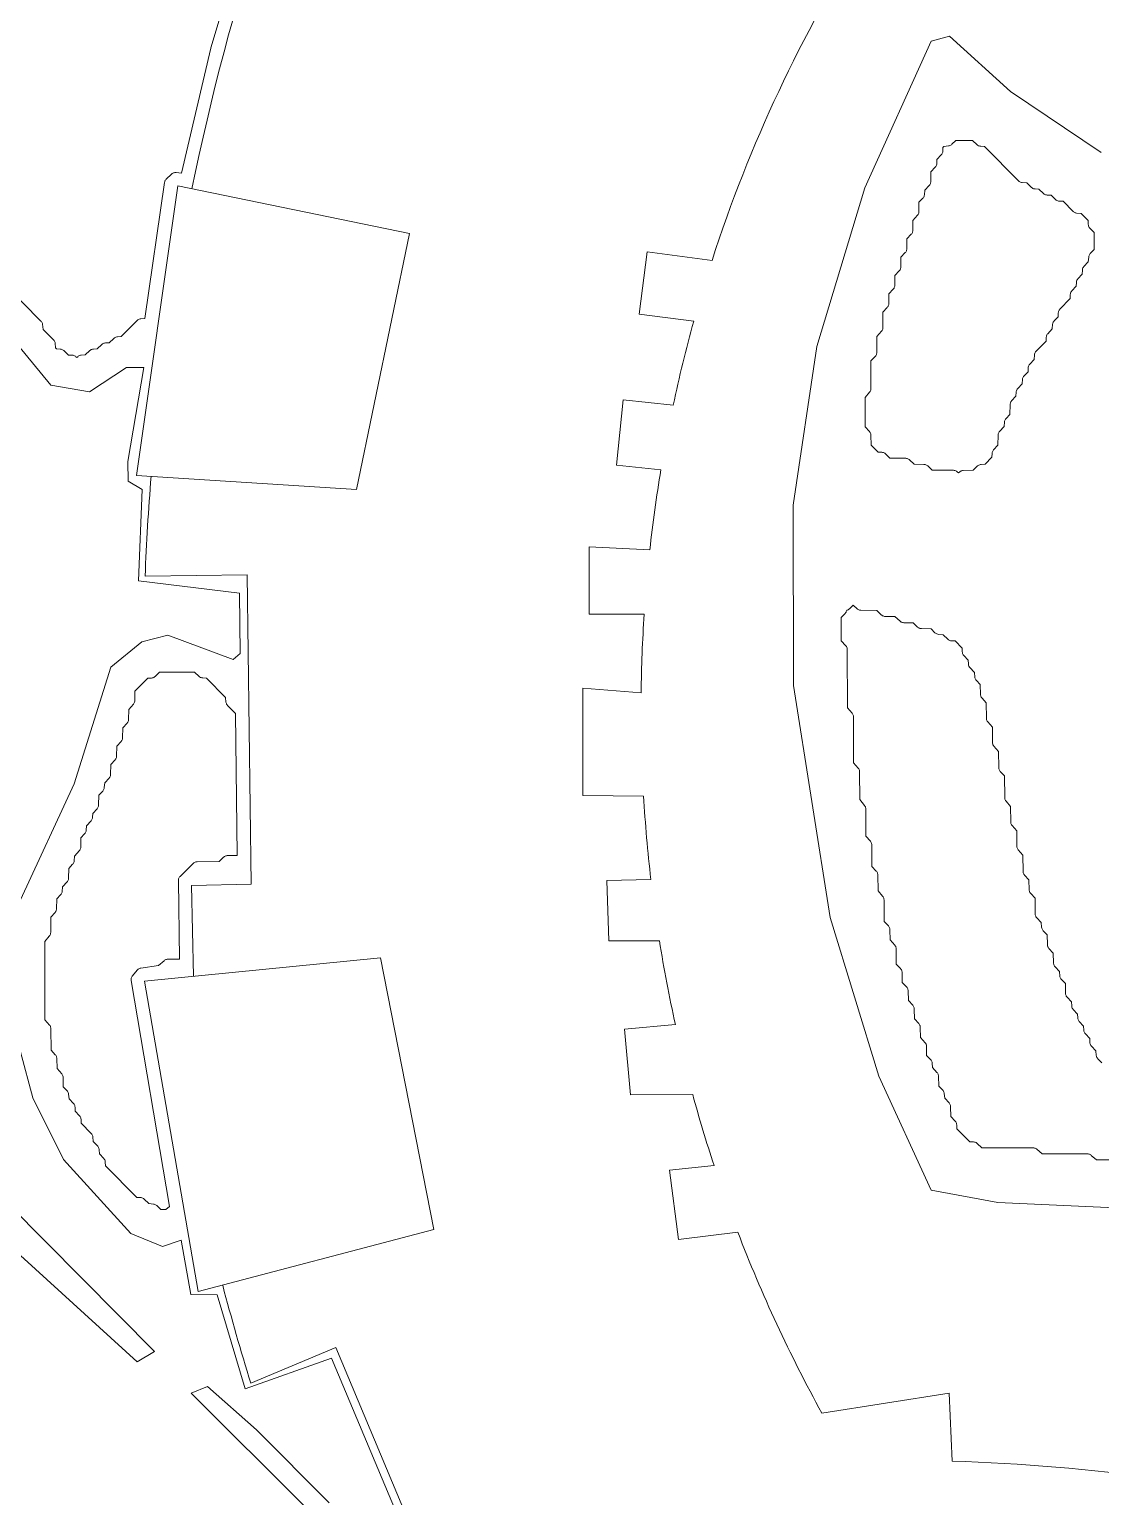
# Model space of a CAD drawing. Header units: inches. Extents: x 36 to 190, y -75 to 56.
# Drawn here: x 99.09 to 103.8, y -6.81 to -0.35 of the extents above; entities that cross this region are included whole.
import ezdxf

# ---------------------------------------------------------------- set-up
doc = ezdxf.new("R2010")
doc.units = ezdxf.units.IN
for name, color, linetype, lineweight in [('01_ORIGINAL_CAD', 7, 'CONTINUOUS', 20), ('02_APPROVED_PDF_OUTLINES', 7, 'CONTINUOUS', 15), ('04_APPROVED_PERIMETER', 7, 'CONTINUOUS', 15)]:
    doc.layers.add(name, color=color, linetype=linetype, lineweight=lineweight)

# ---------------------------------------------------------------- blocks, each defined once
blk = doc.blocks.new('05_SAND_DOLLAR')
at = {"layer": '01_ORIGINAL_CAD'}
for points in [[(44.2832, 37.0838, 0.090917), (40.9305, 45.9685, -0.652582), (40.9305, 49.0108, -0.158741), (45.0035, 48.4251, -0.098355), (47.824, 46.2028), (47.7547, 46.078)], [(47.0869, 44.6297, -0.062406), (47.763, 46.0735), (45.5722, 47.2899, 0.058367), (44.8008, 44.9442, 0.058367)], [(46.9163, 43.9933, -0.01479), (47.0064, 44.3616, -0.01479)], [(44.6214, 43.6801, 0.010358), (44.595, 43.2412)], [(46.8134, 43.3568, -0.013879), (46.8623, 43.7093)], [(46.7752, 42.7279, -0.013523), (46.7886, 43.0744, -0.013523)], [(46.8183, 41.9082, -0.014342), (46.786, 42.2745)], [(46.926, 41.2696, -0.014645), (46.8557, 41.6385)], [(47.0957, 40.6507, -0.012679), (47.002, 40.962)], [(48.1417, 39.35), (48.1299, 39.6486), (47.5702, 39.5607, -0.034306), (47.2, 40.3576, -0.034306)], [(44.936, 40.1239, 0.010564), (45.0593, 39.6928, 0.010564)]]:
    blk.add_lwpolyline(points, format="xyb", dxfattribs=at)
for points in [[(45.7571, 44.7481), (44.7382, 44.9571), (44.5564, 43.6842), (45.5244, 43.6224)], [(45.6289, 41.5624), (44.5925, 41.4607), (44.8281, 40.0955), (45.8647, 40.3685)]]:
    blk.add_lwpolyline(points, close=True, dxfattribs=at)
for points in [[(47.0869, 44.6297), (46.8018, 44.6666), (46.7664, 44.3927), (47.0064, 44.3616)], [(46.9163, 43.9933), (46.6964, 44.0163), (46.6664, 43.7297), (46.8623, 43.7093)], [(46.8134, 43.3568), (46.5462, 43.3706), (46.5462, 43.0744), (46.7886, 43.0744)], [(45.0437, 43.247), (44.595, 43.2412)], [(44.8072, 41.4818), (44.7991, 41.881), (45.0612, 41.8863), (45.0437, 43.247)], [(46.7752, 42.7279), (46.519, 42.7483), (46.519, 42.2768), (46.786, 42.2745)], [(46.8183, 41.9082), (46.6252, 41.9024), (46.6331, 41.6385), (46.8557, 41.6385)], [(46.926, 41.2696), (46.7016, 41.2491), (46.728, 40.9607), (47.002, 40.962)], [(47.0957, 40.6507), (46.8999, 40.6301)], [(46.8999, 40.6301), (46.939, 40.3243), (47.2, 40.3576)], [(46.075, 38.3173), (45.4333, 39.8494), (45.0593, 39.6928)]]:
    blk.add_lwpolyline(points, dxfattribs=at)
blk.add_arc((47.8977, 31.0932), 8.2604, 81.95727, 88.30736, dxfattribs=at)
at = {"layer": '02_APPROVED_PDF_OUTLINES'}
for points in [[(45.0605, 46.1567), (44.8845, 45.5639), (44.8841, 45.5625), (44.7552, 45.0128), (44.7316, 45.0156), (44.7284, 45.0157), (44.7253, 45.0155), (44.7223, 45.0149), (44.7193, 45.0139), (44.7165, 45.0126), (44.7139, 45.0109), (44.7115, 45.0089), (44.688, 44.9867), (44.6857, 44.9842), (44.6838, 44.9815), (44.6822, 44.9785), (44.6811, 44.9754), (44.6804, 44.9721), (44.5944, 44.3742), (44.5759, 44.3726), (44.5725, 44.372), (44.5691, 44.371), (44.566, 44.3695), (44.563, 44.3676), (44.5604, 44.3653), (44.4899, 44.2942), (44.4736, 44.2935), (44.4701, 44.293), (44.4666, 44.2921), (44.4633, 44.2907), (44.4603, 44.2889), (44.4575, 44.2866), (44.4373, 44.2673), (44.4206, 44.2666), (44.417, 44.2662), (44.4136, 44.2652), (44.4103, 44.2638), (44.4072, 44.262), (44.4045, 44.2597), (44.3843, 44.2405), (44.3675, 44.2397), (44.364, 44.2393), (44.3605, 44.2384), (44.3572, 44.237), (44.3542, 44.2351), (44.3514, 44.2328), (44.3312, 44.2136), (44.3145, 44.2128), (44.311, 44.2124), (44.3076, 44.2115), (44.3043, 44.2101), (44.3013, 44.2083), (44.2986, 44.2061), (44.2949, 44.2026), (44.2911, 44.2061), (44.2884, 44.2083), (44.2853, 44.2101), (44.2821, 44.2115), (44.2787, 44.2124), (44.2752, 44.2128), (44.2585, 44.2135), (44.2382, 44.2328), (44.2354, 44.235), (44.2323, 44.2369), (44.229, 44.2383), (44.2256, 44.2392), (44.222, 44.2396), (44.2058, 44.2403), (44.2012, 44.2449), (44.1994, 44.2649), (44.1989, 44.2683), (44.1979, 44.2716), (44.1964, 44.2747), (44.1946, 44.2776), (44.1923, 44.2802), (44.1474, 44.3259), (44.1442, 44.3489), (44.1435, 44.3521), (44.1425, 44.3551), (44.141, 44.358), (44.1393, 44.3606), (44.1372, 44.363), (43.8978, 44.6044)], [(48.9734, 40.6746), (48.7768, 40.6745), (48.754, 40.6947), (48.7516, 40.6965), (48.749, 40.6981), (48.7463, 40.6993), (48.7434, 40.7002), (48.7404, 40.7008), (48.7374, 40.701), (48.5379, 40.7011), (48.515, 40.7213), (48.5127, 40.7232), (48.5101, 40.7248), (48.5073, 40.726), (48.5044, 40.7269), (48.5015, 40.7275), (48.4985, 40.7276), (48.2728, 40.7277), (48.253, 40.7466), (48.2502, 40.7488), (48.2472, 40.7507), (48.2439, 40.7521), (48.2404, 40.753), (48.2369, 40.7534), (48.2206, 40.7541), (48.1632, 40.8119), (48.1625, 40.8287), (48.1621, 40.8322), (48.1612, 40.8356), (48.1598, 40.8389), (48.158, 40.8419), (48.1558, 40.8446), (48.1368, 40.865), (48.1358, 40.9086), (48.1356, 40.9117), (48.1349, 40.9146), (48.134, 40.9175), (48.1326, 40.9202), (48.131, 40.9228), (48.1291, 40.9251), (48.1095, 40.9461), (48.1077, 40.9665), (48.1072, 40.9699), (48.1062, 40.9732), (48.1047, 40.9763), (48.1029, 40.9792), (48.1007, 40.9818), (48.0835, 40.9994), (48.0825, 41.0428), (48.0822, 41.0458), (48.0816, 41.0488), (48.0806, 41.0517), (48.0793, 41.0544), (48.0777, 41.057), (48.0757, 41.0593), (48.0561, 41.0803), (48.0544, 41.1007), (48.0538, 41.104), (48.0528, 41.1073), (48.0514, 41.1104), (48.0496, 41.1133), (48.0473, 41.1159), (48.0303, 41.1334), (48.03, 41.1738), (48.0297, 41.1773), (48.0289, 41.1808), (48.0276, 41.1841), (48.0259, 41.1872), (48.0238, 41.1901), (48.0034, 41.2133), (48.0024, 41.2575), (48.0022, 41.2605), (48.0015, 41.2635), (48.0006, 41.2663), (47.9993, 41.2691), (47.9976, 41.2716), (47.9957, 41.274), (47.9767, 41.2943), (47.9757, 41.338), (47.9755, 41.341), (47.9749, 41.344), (47.9739, 41.3468), (47.9726, 41.3496), (47.9709, 41.3521), (47.969, 41.3545), (47.95, 41.3748), (47.949, 41.4185), (47.9488, 41.4215), (47.9482, 41.4245), (47.9472, 41.4273), (47.9459, 41.4301), (47.9442, 41.4326), (47.9423, 41.435), (47.9233, 41.4553), (47.9223, 41.499), (47.9221, 41.502), (47.9215, 41.505), (47.9205, 41.5078), (47.9192, 41.5106), (47.9175, 41.5131), (47.9156, 41.5155), (47.8968, 41.5356), (47.8964, 41.6031), (47.8962, 41.6066), (47.8954, 41.6101), (47.8941, 41.6134), (47.8924, 41.6166), (47.8902, 41.6194), (47.8699, 41.6427), (47.8689, 41.6868), (47.8686, 41.6898), (47.868, 41.6928), (47.867, 41.6957), (47.8657, 41.6984), (47.8641, 41.701), (47.8622, 41.7033), (47.8434, 41.7234), (47.8429, 41.8177), (47.8427, 41.8213), (47.8419, 41.8248), (47.8406, 41.8281), (47.8389, 41.8312), (47.8367, 41.8341), (47.8165, 41.8573), (47.8153, 41.9282), (47.8151, 41.9312), (47.8145, 41.9342), (47.8135, 41.9371), (47.8122, 41.9399), (47.8106, 41.9425), (47.8086, 41.9448), (47.7898, 41.9649), (47.7894, 42.0593), (47.7891, 42.0628), (47.7883, 42.0663), (47.7871, 42.0696), (47.7854, 42.0728), (47.7832, 42.0756), (47.763, 42.0986), (47.7628, 42.2173), (47.7626, 42.2207), (47.7619, 42.224), (47.7608, 42.2272), (47.7592, 42.2302), (47.7573, 42.233), (47.7362, 42.2591), (47.7357, 42.3813), (47.7354, 42.3848), (47.7346, 42.3883), (47.7334, 42.3917), (47.7317, 42.3948), (47.7295, 42.3976), (47.7093, 42.4207), (47.7087, 42.6228), (47.7084, 42.6264), (47.7076, 42.6299), (47.7064, 42.6332), (47.7046, 42.6363), (47.7025, 42.6392), (47.6823, 42.6622), (47.6816, 42.918), (47.6813, 42.9216), (47.6805, 42.9251), (47.6793, 42.9284), (47.6775, 42.9316), (47.6754, 42.9344), (47.6552, 42.9574), (47.655, 43.0598), (47.672, 43.0772), (47.6741, 43.0797), (47.6758, 43.0824), (47.6772, 43.0853), (47.6782, 43.0884), (47.6788, 43.0914), (47.6789, 43.0914), (47.6822, 43.0924), (47.6854, 43.0938), (47.6884, 43.0956), (47.691, 43.0978), (47.7078, 43.1138), (47.7247, 43.0978), (47.727, 43.0958), (47.7297, 43.0941), (47.7324, 43.0928), (47.7354, 43.0918), (47.7384, 43.0912), (47.7415, 43.091), (47.8109, 43.09), (47.8309, 43.0711), (47.8333, 43.0691), (47.8358, 43.0674), (47.8386, 43.0661), (47.8415, 43.0651), (47.8445, 43.0645), (47.8476, 43.0642), (47.891, 43.0633), (47.914, 43.0429), (47.9164, 43.041), (47.9189, 43.0394), (47.9217, 43.0382), (47.9245, 43.0373), (47.9275, 43.0368), (47.9305, 43.0366), (47.9704, 43.0364), (47.9903, 43.0175), (47.9926, 43.0155), (47.9952, 43.0139), (47.998, 43.0125), (48.0009, 43.0115), (48.0039, 43.0109), (48.0069, 43.0106), (48.0496, 43.0097), (48.0669, 42.9925), (48.0696, 42.9902), (48.0725, 42.9884), (48.0756, 42.9869), (48.0789, 42.9859), (48.0823, 42.9854), (48.1023, 42.9836), (48.1231, 42.9639), (48.1258, 42.9616), (48.1289, 42.9598), (48.1322, 42.9584), (48.1356, 42.9575), (48.1392, 42.9571), (48.1555, 42.9564), (48.1863, 42.9253), (48.187, 42.9086), (48.1874, 42.9051), (48.1883, 42.9017), (48.1897, 42.8984), (48.1915, 42.8954), (48.1937, 42.8927), (48.2129, 42.8721), (48.2136, 42.855), (48.214, 42.8514), (48.2149, 42.848), (48.2163, 42.8448), (48.2181, 42.8417), (48.2203, 42.839), (48.2399, 42.818), (48.2417, 42.7976), (48.2423, 42.7943), (48.2433, 42.791), (48.2447, 42.7879), (48.2465, 42.785), (48.2487, 42.7824), (48.266, 42.7647), (48.267, 42.7213), (48.2672, 42.7183), (48.2678, 42.7153), (48.2688, 42.7125), (48.2701, 42.7097), (48.2718, 42.7072), (48.2737, 42.7048), (48.2925, 42.6847), (48.2929, 42.6172), (48.2931, 42.6137), (48.2939, 42.6102), (48.2952, 42.6069), (48.2969, 42.6037), (48.2991, 42.6009), (48.3192, 42.5778), (48.3196, 42.5099), (48.3199, 42.5063), (48.3207, 42.5028), (48.3219, 42.4995), (48.3237, 42.4964), (48.3258, 42.4936), (48.3461, 42.4704), (48.3472, 42.3995), (48.3474, 42.3964), (48.3481, 42.3934), (48.349, 42.3905), (48.3503, 42.3878), (48.352, 42.3852), (48.3539, 42.3828), (48.3727, 42.3627), (48.3732, 42.2684), (48.3734, 42.2648), (48.3742, 42.2613), (48.3755, 42.258), (48.3772, 42.2549), (48.3793, 42.252), (48.3995, 42.229), (48.3999, 42.161), (48.4002, 42.1575), (48.401, 42.154), (48.4022, 42.1507), (48.4039, 42.1475), (48.4061, 42.1447), (48.4263, 42.1216), (48.4267, 42.0537), (48.4269, 42.0501), (48.4277, 42.0466), (48.429, 42.0433), (48.4307, 42.0402), (48.4328, 42.0374), (48.4531, 42.0142), (48.4543, 41.9433), (48.4545, 41.9402), (48.4551, 41.9372), (48.4561, 41.9343), (48.4574, 41.9316), (48.459, 41.929), (48.461, 41.9266), (48.48, 41.9063), (48.481, 41.8626), (48.4812, 41.8596), (48.4818, 41.8566), (48.4828, 41.8537), (48.4841, 41.851), (48.4857, 41.8485), (48.4877, 41.8461), (48.5066, 41.8259), (48.5077, 41.7554), (48.5079, 41.7524), (48.5085, 41.7494), (48.5095, 41.7465), (48.5108, 41.7437), (48.5125, 41.7411), (48.5144, 41.7388), (48.534, 41.7178), (48.5358, 41.6974), (48.5363, 41.694), (48.5373, 41.6908), (48.5388, 41.6876), (48.5406, 41.6848), (48.5428, 41.6821), (48.5601, 41.6645), (48.5611, 41.6211), (48.5613, 41.6181), (48.5619, 41.6151), (48.5629, 41.6122), (48.5642, 41.6095), (48.5658, 41.607), (48.5678, 41.6046), (48.5867, 41.5843), (48.5877, 41.5406), (48.588, 41.5376), (48.5886, 41.5346), (48.5896, 41.5317), (48.5909, 41.529), (48.5925, 41.5265), (48.5945, 41.5241), (48.6141, 41.5031), (48.6159, 41.4828), (48.6164, 41.4794), (48.6174, 41.4761), (48.6188, 41.473), (48.6206, 41.4701), (48.6229, 41.4675), (48.6401, 41.4498), (48.6411, 41.4064), (48.6413, 41.4034), (48.642, 41.4005), (48.6429, 41.3976), (48.6442, 41.3949), (48.6459, 41.3923), (48.6478, 41.39), (48.667, 41.3694), (48.6678, 41.3522), (48.6682, 41.3487), (48.6691, 41.3453), (48.6704, 41.3421), (48.6722, 41.339), (48.6745, 41.3363), (48.6936, 41.3158), (48.6944, 41.2986), (48.6948, 41.2951), (48.6957, 41.2917), (48.6971, 41.2884), (48.6989, 41.2854), (48.7011, 41.2826), (48.7203, 41.2621), (48.721, 41.2449), (48.7215, 41.2414), (48.7224, 41.238), (48.7237, 41.2348), (48.7255, 41.2317), (48.7278, 41.229), (48.7469, 41.2084), (48.7477, 41.1913), (48.7481, 41.1878), (48.749, 41.1843), (48.7504, 41.1811), (48.7522, 41.1781), (48.7544, 41.1753), (48.774, 41.1543), (48.7758, 41.134), (48.7763, 41.1306), (48.7773, 41.1273), (48.7787, 41.1242), (48.7806, 41.1213), (48.7828, 41.1187), (48.8, 41.101)]]:
    blk.add_lwpolyline(points, dxfattribs=at)
for points in [[(48.1585, 45.1568), (48.2318, 45.1569), (48.2517, 45.1381), (48.2544, 45.1358), (48.2575, 45.1339), (48.2608, 45.1325), (48.2642, 45.1316), (48.2678, 45.1312), (48.2841, 45.1305), (48.4347, 44.9791), (48.4373, 44.9768), (48.4402, 44.9749), (48.4434, 44.9734), (48.4467, 44.9724), (48.4502, 44.9718), (48.4702, 44.97), (48.4909, 44.9504), (48.4937, 44.9481), (48.4967, 44.9462), (48.5, 44.9448), (48.5035, 44.9439), (48.507, 44.9435), (48.5238, 44.9428), (48.5441, 44.9236), (48.5468, 44.9213), (48.5499, 44.9194), (48.5532, 44.918), (48.5566, 44.9171), (48.5602, 44.9167), (48.5769, 44.916), (48.5972, 44.8968), (48.6, 44.8945), (48.603, 44.8926), (48.6063, 44.8912), (48.6098, 44.8903), (48.6133, 44.8899), (48.6297, 44.8892), (48.6739, 44.845), (48.6765, 44.8427), (48.6794, 44.8408), (48.6826, 44.8393), (48.6859, 44.8383), (48.6893, 44.8378), (48.7089, 44.836), (48.7401, 44.8046), (48.7409, 44.7878), (48.7413, 44.7843), (48.7422, 44.7809), (48.7435, 44.7777), (48.7453, 44.7746), (48.7476, 44.7719), (48.7663, 44.7518), (48.7665, 44.6767), (48.7495, 44.6593), (48.7473, 44.6567), (48.7455, 44.6538), (48.7441, 44.6507), (48.7431, 44.6474), (48.7426, 44.644), (48.7409, 44.6236), (48.7214, 44.6026), (48.7191, 44.5999), (48.7173, 44.5968), (48.716, 44.5936), (48.7151, 44.5901), (48.7147, 44.5866), (48.714, 44.5695), (48.6949, 44.5489), (48.6927, 44.5462), (48.6909, 44.5431), (48.6895, 44.5399), (48.6886, 44.5364), (48.6883, 44.5329), (48.6876, 44.5158), (48.6685, 44.4952), (48.6663, 44.4925), (48.6644, 44.4894), (48.6631, 44.4862), (48.6622, 44.4827), (48.6618, 44.4792), (48.6611, 44.4623), (48.6158, 44.4149), (48.6138, 44.4126), (48.6122, 44.4101), (48.6108, 44.4074), (48.6098, 44.4046), (48.6092, 44.4017), (48.6089, 44.3987), (48.6082, 44.3818), (48.5908, 44.3639), (48.5886, 44.3613), (48.5868, 44.3584), (48.5854, 44.3553), (48.5844, 44.352), (48.5839, 44.3486), (48.5821, 44.3283), (48.5626, 44.3073), (48.5604, 44.3045), (48.5586, 44.3015), (48.5573, 44.2982), (48.5564, 44.2948), (48.556, 44.2913), (48.5553, 44.2745), (48.5115, 44.2298), (48.5093, 44.2271), (48.5074, 44.2242), (48.506, 44.2211), (48.505, 44.2178), (48.5045, 44.2144), (48.5028, 44.194), (48.4833, 44.173), (48.4811, 44.1702), (48.4792, 44.1672), (48.4779, 44.1639), (48.477, 44.1605), (48.4766, 44.157), (48.4759, 44.1402), (48.4586, 44.1223), (48.4564, 44.1197), (48.4545, 44.1168), (48.4531, 44.1136), (48.4521, 44.1104), (48.4516, 44.107), (48.4499, 44.0866), (48.4304, 44.0656), (48.4282, 44.0628), (48.4264, 44.0598), (48.425, 44.0565), (48.4241, 44.0531), (48.4237, 44.0496), (48.423, 44.0325), (48.4039, 44.0119), (48.402, 44.0096), (48.4004, 44.007), (48.3991, 44.0042), (48.3981, 44.0014), (48.3975, 43.9984), (48.3973, 43.9954), (48.3964, 43.952), (48.3793, 43.9343), (48.3771, 43.9317), (48.3752, 43.9288), (48.3738, 43.9257), (48.3728, 43.9224), (48.3723, 43.919), (48.3706, 43.8987), (48.3511, 43.8777), (48.3492, 43.8753), (48.3476, 43.8727), (48.3463, 43.87), (48.3453, 43.8671), (48.3447, 43.8642), (48.3444, 43.8611), (48.3436, 43.8174), (48.3247, 43.7971), (48.3225, 43.7944), (48.3207, 43.7913), (48.3193, 43.7881), (48.3185, 43.7846), (48.3181, 43.7811), (48.3174, 43.7644), (48.2868, 43.7334), (48.2705, 43.7327), (48.267, 43.7322), (48.2635, 43.7313), (48.2602, 43.7299), (48.2572, 43.7281), (48.2544, 43.7258), (48.2344, 43.7068), (48.1915, 43.7058), (48.1885, 43.7055), (48.1855, 43.7049), (48.1826, 43.7039), (48.1799, 43.7026), (48.1773, 43.701), (48.175, 43.6991), (48.1706, 43.6949), (48.1639, 43.7006), (48.1611, 43.7027), (48.158, 43.7044), (48.1547, 43.7056), (48.1513, 43.7064), (48.1478, 43.7066), (48.0548, 43.7068), (48.035, 43.7256), (48.0326, 43.7276), (48.03, 43.7293), (48.0273, 43.7306), (48.0244, 43.7316), (48.0214, 43.7322), (48.0183, 43.7325), (47.9753, 43.7334), (47.9553, 43.7524), (47.9529, 43.7544), (47.9503, 43.7561), (47.9475, 43.7574), (47.9446, 43.7584), (47.9415, 43.759), (47.9384, 43.7593), (47.869, 43.7602), (47.8491, 43.7792), (47.8463, 43.7814), (47.8432, 43.7833), (47.8399, 43.7847), (47.8365, 43.7856), (47.8329, 43.786), (47.8167, 43.7867), (47.7861, 43.8175), (47.7851, 43.8608), (47.7849, 43.8638), (47.7842, 43.8668), (47.7833, 43.8697), (47.782, 43.8724), (47.7803, 43.8749), (47.7784, 43.8773), (47.7596, 43.8974), (47.7594, 44.0269), (47.7794, 44.0499), (47.7816, 44.0528), (47.7833, 44.0559), (47.7845, 44.0593), (47.7853, 44.0628), (47.7856, 44.0663), (47.7856, 44.1875), (47.8043, 44.2076), (47.8062, 44.21), (47.8079, 44.2125), (47.8092, 44.2153), (47.8101, 44.2182), (47.8107, 44.2212), (47.811, 44.2243), (47.8118, 44.2952), (47.832, 44.3184), (47.8341, 44.3212), (47.8359, 44.3243), (47.8371, 44.3277), (47.8379, 44.3312), (47.8381, 44.3347), (47.8383, 44.4022), (47.857, 44.4223), (47.8589, 44.4247), (47.8605, 44.4273), (47.8618, 44.43), (47.8628, 44.4329), (47.8634, 44.4358), (47.8636, 44.4389), (47.8645, 44.4826), (47.8834, 44.5029), (47.8853, 44.5052), (47.8869, 44.5078), (47.8882, 44.5105), (47.8892, 44.5134), (47.8898, 44.5164), (47.89, 44.5194), (47.8909, 44.5631), (47.9097, 44.5834), (47.9117, 44.5858), (47.9133, 44.5883), (47.9146, 44.5911), (47.9156, 44.5939), (47.9162, 44.5969), (47.9164, 44.5999), (47.9173, 44.6436), (47.9361, 44.664), (47.9381, 44.6663), (47.9397, 44.6689), (47.941, 44.6716), (47.942, 44.6745), (47.9426, 44.6775), (47.9428, 44.6805), (47.9437, 44.7242), (47.9625, 44.7445), (47.9645, 44.7468), (47.9661, 44.7494), (47.9674, 44.7522), (47.9684, 44.755), (47.969, 44.758), (47.9692, 44.761), (47.9701, 44.8052), (47.9903, 44.8284), (47.9924, 44.8313), (47.9941, 44.8344), (47.9954, 44.8377), (47.9962, 44.8412), (47.9964, 44.8448), (47.9966, 44.8851), (48.0136, 44.9026), (48.0158, 44.9052), (48.0176, 44.9081), (48.019, 44.9112), (48.02, 44.9145), (48.0205, 44.9179), (48.0223, 44.9383), (48.0418, 44.9593), (48.0437, 44.9616), (48.0453, 44.9642), (48.0466, 44.9669), (48.0476, 44.9698), (48.0482, 44.9728), (48.0484, 44.9758), (48.0493, 45.0195), (48.0681, 45.0398), (48.0704, 45.0426), (48.0722, 45.0456), (48.0735, 45.0489), (48.0744, 45.0523), (48.0748, 45.0558), (48.0755, 45.073), (48.0946, 45.0935), (48.0968, 45.0963), (48.0986, 45.0993), (48.1, 45.1026), (48.1009, 45.106), (48.1012, 45.1095), (48.1019, 45.1262), (48.1065, 45.1308), (48.126, 45.1326), (48.1294, 45.1332), (48.1328, 45.1342), (48.1359, 45.1356), (48.1388, 45.1375), (48.1414, 45.1398)], [(44.6587, 42.8191), (44.8121, 42.8192), (44.8319, 42.8004), (44.8347, 42.7981), (44.8377, 42.7963), (44.841, 42.7949), (44.8445, 42.794), (44.848, 42.7936), (44.8643, 42.7929), (44.9487, 42.7078), (44.9504, 42.6878), (44.951, 42.6844), (44.952, 42.6811), (44.9534, 42.678), (44.9553, 42.6751), (44.9575, 42.6725), (44.9916, 42.6378), (44.9996, 42.0142), (44.9988, 42.0134), (44.9563, 42.0124), (44.9532, 42.0122), (44.9502, 42.0115), (44.9473, 42.0105), (44.9446, 42.0092), (44.942, 42.0075), (44.9396, 42.0055), (44.9198, 41.9866), (44.8239, 41.9855), (44.8207, 41.9853), (44.8176, 41.9846), (44.8146, 41.9836), (44.8117, 41.9822), (44.8091, 41.9804), (44.8067, 41.9783), (44.7488, 41.9213), (44.7466, 41.9188), (44.7447, 41.916), (44.7432, 41.913), (44.7421, 41.9098), (44.7415, 41.9065), (44.7413, 41.9031), (44.7458, 41.5571), (44.695, 41.5568), (44.692, 41.5566), (44.6891, 41.5561), (44.6862, 41.5552), (44.6834, 41.5539), (44.6809, 41.5524), (44.6785, 41.5505), (44.6543, 41.529), (44.5758, 41.5179), (44.5728, 41.5173), (44.5699, 41.5163), (44.5672, 41.515), (44.5646, 41.5134), (44.5623, 41.5114), (44.5602, 41.5092), (44.5392, 41.4843), (44.5374, 41.4818), (44.5359, 41.4791), (44.5347, 41.4763), (44.5339, 41.4733), (44.5334, 41.4702), (44.5334, 41.4671), (44.5337, 41.464), (44.7028, 40.4694), (44.6856, 40.4567), (44.6636, 40.4567), (44.6465, 40.4737), (44.6439, 40.4759), (44.641, 40.4778), (44.6378, 40.4793), (44.6345, 40.4803), (44.6311, 40.4808), (44.6111, 40.4826), (44.5903, 40.5023), (44.5876, 40.5045), (44.5845, 40.5064), (44.5812, 40.5078), (44.5778, 40.5087), (44.5742, 40.5091), (44.5579, 40.5098), (44.4208, 40.6481), (44.42, 40.6648), (44.4196, 40.6683), (44.4187, 40.6718), (44.4174, 40.675), (44.4156, 40.678), (44.4133, 40.6808), (44.3942, 40.7013), (44.3934, 40.7185), (44.393, 40.722), (44.3921, 40.7254), (44.3907, 40.7287), (44.3889, 40.7317), (44.3867, 40.7344), (44.3671, 40.7554), (44.3653, 40.7758), (44.3648, 40.7792), (44.3638, 40.7825), (44.3623, 40.7856), (44.3605, 40.7885), (44.3582, 40.7912), (44.3143, 40.8358), (44.3135, 40.8526), (44.3131, 40.8561), (44.3122, 40.8596), (44.3108, 40.8628), (44.309, 40.8658), (44.3068, 40.8686), (44.2876, 40.8891), (44.2869, 40.9063), (44.2865, 40.9098), (44.2856, 40.9132), (44.2842, 40.9165), (44.2824, 40.9195), (44.2802, 40.9222), (44.2606, 40.9432), (44.2588, 40.9636), (44.2582, 40.967), (44.2572, 40.9703), (44.2558, 40.9734), (44.254, 40.9763), (44.2518, 40.9789), (44.2347, 40.9964), (44.2344, 41.0367), (44.2341, 41.0403), (44.2333, 41.0438), (44.2321, 41.0471), (44.2303, 41.0502), (44.2282, 41.053), (44.2079, 41.0763), (44.2068, 41.1204), (44.2066, 41.1234), (44.206, 41.1264), (44.205, 41.1293), (44.2037, 41.132), (44.202, 41.1346), (44.2001, 41.1369), (44.1813, 41.157), (44.1809, 41.2513), (44.1806, 41.2549), (44.1798, 41.2584), (44.1786, 41.2617), (44.1769, 41.2649), (44.1747, 41.2677), (44.1546, 41.2907), (44.1539, 41.6354), (44.1739, 41.6585), (44.1761, 41.6613), (44.1778, 41.6644), (44.1791, 41.6678), (44.1798, 41.6713), (44.1801, 41.6748), (44.1802, 41.7423), (44.1989, 41.7624), (44.2008, 41.7648), (44.2025, 41.7673), (44.2038, 41.7701), (44.2047, 41.773), (44.2053, 41.7759), (44.2056, 41.779), (44.2064, 41.8223), (44.2236, 41.84), (44.2258, 41.8426), (44.2276, 41.8455), (44.229, 41.8486), (44.23, 41.8519), (44.2305, 41.8553), (44.2322, 41.8757), (44.2517, 41.8967), (44.2537, 41.899), (44.2553, 41.9016), (44.2566, 41.9043), (44.2576, 41.9072), (44.2582, 41.9102), (44.2584, 41.9132), (44.2592, 41.9566), (44.2764, 41.9742), (44.2786, 41.9768), (44.2804, 41.9797), (44.2819, 41.9829), (44.2828, 41.9862), (44.2834, 41.9895), (44.2851, 42.0104), (44.3059, 42.0343), (44.3081, 42.0372), (44.3098, 42.0403), (44.3111, 42.0436), (44.3118, 42.0471), (44.3121, 42.0506), (44.3122, 42.091), (44.3292, 42.1085), (44.3314, 42.1111), (44.3333, 42.114), (44.3347, 42.1171), (44.3357, 42.1204), (44.3362, 42.1238), (44.3379, 42.1441), (44.3574, 42.1652), (44.3596, 42.1679), (44.3614, 42.1709), (44.3628, 42.1742), (44.3637, 42.1776), (44.3641, 42.1811), (44.3648, 42.1983), (44.3838, 42.2189), (44.3858, 42.2212), (44.3874, 42.2238), (44.3887, 42.2265), (44.3897, 42.2294), (44.3903, 42.2324), (44.3905, 42.2354), (44.3914, 42.2787), (44.4085, 42.2964), (44.4107, 42.299), (44.4125, 42.3019), (44.414, 42.305), (44.4149, 42.3083), (44.4155, 42.3117), (44.4172, 42.3321), (44.4367, 42.3531), (44.4386, 42.3554), (44.4402, 42.358), (44.4415, 42.3607), (44.4425, 42.3636), (44.4431, 42.3666), (44.4434, 42.3696), (44.4442, 42.4133), (44.4631, 42.4336), (44.465, 42.436), (44.4666, 42.4385), (44.4679, 42.4413), (44.4689, 42.4442), (44.4695, 42.4471), (44.4697, 42.4502), (44.4706, 42.4938), (44.4895, 42.5142), (44.4914, 42.5165), (44.493, 42.5191), (44.4943, 42.5218), (44.4953, 42.5247), (44.4959, 42.5277), (44.4961, 42.5307), (44.497, 42.5744), (44.5159, 42.5947), (44.5178, 42.5971), (44.5194, 42.5996), (44.5207, 42.6024), (44.5217, 42.6052), (44.5223, 42.6082), (44.5225, 42.6112), (44.5234, 42.6554), (44.5436, 42.6787), (44.5458, 42.6815), (44.5475, 42.6846), (44.5487, 42.6879), (44.5495, 42.6914), (44.5498, 42.695), (44.5499, 42.7352), (44.6066, 42.7927), (44.6229, 42.7934), (44.6264, 42.7938), (44.6299, 42.7947), (44.6332, 42.7962), (44.6362, 42.798), (44.639, 42.8003)]]:
    blk.add_lwpolyline(points, close=True, dxfattribs=at)
at = {"layer": '04_APPROVED_PERIMETER'}
for points in [[(43.9166, 44.4003), (44.1805, 44.0809), (44.3511, 44.052), (44.5135, 44.1591), (44.5889, 44.1592), (44.5196, 43.7447), (44.5209, 43.6585), (44.5819, 43.6221), (44.5666, 43.2207), (45.0097, 43.167), (45.0132, 42.9011), (44.9813, 42.8743), (44.6953, 42.9815), (44.5808, 42.952), (44.4442, 42.8404), (44.2834, 42.3282), (44.0466, 41.8176)], [(43.9935, 41.3526), (44.1013, 40.9473), (44.2359, 40.6764), (44.5327, 40.3504), (44.6709, 40.2946), (44.7537, 40.3212), (44.7954, 40.083), (44.9113, 40.0812), (45.0345, 39.668), (45.4145, 39.8036), (45.963, 38.4942)], [(45.4034, 39.1663), (45.0843, 39.4881), (44.8693, 39.6777), (44.7972, 39.6489), (45.2981, 39.1495)], [(43.9977, 40.3005), (44.5603, 39.7868), (44.6355, 39.8319), (43.9984, 40.476)], [(48.9236, 40.4614), (48.3429, 40.4881), (48.0508, 40.5416), (47.8197, 41.0425), (47.606, 41.7402), (47.4448, 42.76), (47.4433, 43.5529), (47.5481, 44.2508), (47.7592, 44.9488), (48.0499, 45.5932), (48.1304, 45.6157), (48.3986, 45.3724), (48.7973, 45.1043)]]:
    blk.add_lwpolyline(points, dxfattribs=at)

msp = doc.modelspace()

# ---------------------------------------------------------------- block references
msp.add_blockref('05_SAND_DOLLAR', (55, -46))

doc.saveas('drawing.dxf')
